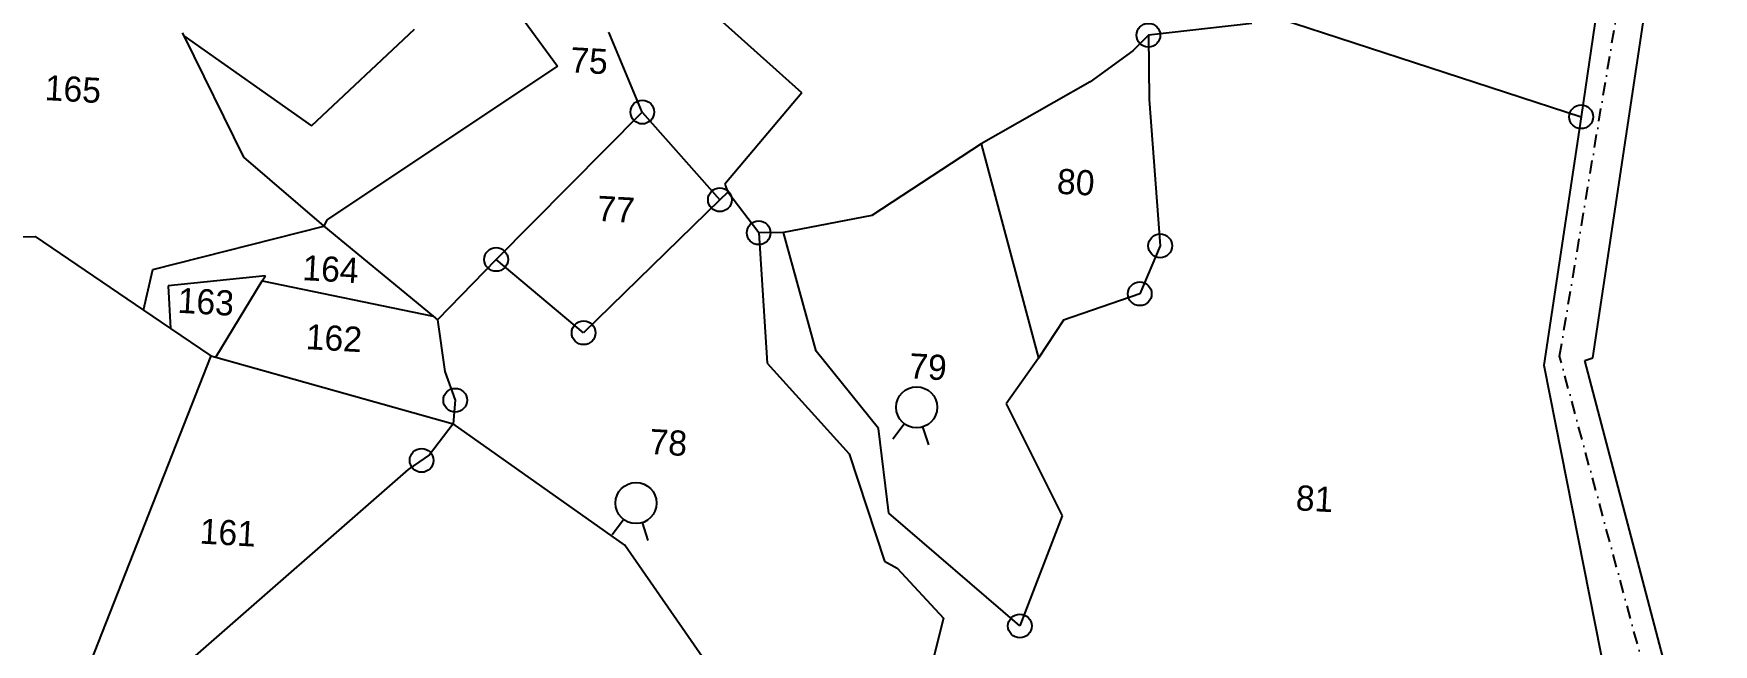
# Model space of a CAD drawing. Header units: metres. Extents: x 291643 to 293224, y 1990052 to 1993088.
# Drawn here: x 292454 to 293094, y 1990528 to 1990761 of the extents above; entities that cross this region are included whole.
import ezdxf
from ezdxf.enums import TextEntityAlignment as Align

# ---------------------------------------------------------------- set-up
doc = ezdxf.new("R2010")
doc.units = ezdxf.units.M
doc.header["$MEASUREMENT"] = 0
doc.linetypes.add('DASHDOT', pattern=[1, 0.5, -0.25, 0, -0.25])
for name, color, linetype in [('POLY_PARCEL', 6, 'Continuous'), ('POLY_WATER', 4, 'Continuous'), ('TEXT_PARCEL', 7, 'Continuous'), ('V_BOUND_STREAM_LINE', 7, 'DASHDOT')]:
    doc.layers.add(name, color=color, linetype=linetype)
doc.styles.add('TEXT_MAP', font='')
doc.styles.get('TEXT_MAP').set_extended_font_data('Kruti Dev 050')

msp = doc.modelspace()

# ---------------------------------------------------------------- linework, layer by layer
for points in [[(292781.43, 1990606.67), (292785.75, 1990612.4)], [(292795.06, 1990604.36), (292792.87, 1990611.19)], [(292674.45, 1990570.14), (292678.77, 1990575.87)], [(292688.08, 1990567.83), (292685.89, 1990574.66)]]:
    msp.add_lwpolyline(points)
for centre, radius in [((292878.82, 1990760.59), 4.53), ((292685.88, 1990731.3), 4.53), ((293043.83, 1990729.51), 4.53), ((292715.46, 1990697.86), 4.53), ((292730.25, 1990685.25), 4.53), ((292630.15, 1990675.07), 4.53), ((292883.33, 1990680.26), 4.53), ((292875.53, 1990661.99), 4.53), ((292663.5, 1990647.09), 4.53), ((292614.56, 1990621.36), 4.53), ((292790.47, 1990618.66), 7.84), ((292601.74, 1990598.42), 4.53), ((292683.49, 1990582.13), 7.84), ((292829.82, 1990535.24), 4.53)]:
    msp.add_circle(centre, radius)
at = {"layer": 'POLY_PARCEL'}
for p, q in [((292746.68, 1990738.63), (292635.95, 1990838.09)), ((292628.65, 1990782.87), (292653.5, 1990748.85)), ((292559.81, 1990726.04), (292599, 1990762.88)), ((292918.29, 1990765.07), (292878.82, 1990760.59)), ((292928.47, 1990767.17), (293043.83, 1990729.51)), ((292510.5, 1990761.57), (292511.06, 1990760.43)), ((292511.06, 1990760.43), (292533.87, 1990714.09)), ((292511.06, 1990760.43), (292559.81, 1990726.04)), ((292685.88, 1990731.3), (292673.16, 1990761.77)), ((292878.82, 1990760.59), (292872.93, 1990754.67)), ((292878.82, 1990760.59), (292879.11, 1990736.12)), ((292872.93, 1990754.67), (292856.6, 1990742.87)), ((292653.5, 1990748.85), (292565.64, 1990690.19)), ((292856.6, 1990742.87), (292815.11, 1990719.11)), ((292746.68, 1990738.63), (292717.29, 1990703.75)), ((292630.15, 1990675.07), (292685.88, 1990731.3)), ((292685.88, 1990731.3), (292715.46, 1990697.86)), ((292879.11, 1990736.12), (292883.33, 1990680.26)), ((292815.11, 1990719.11), (292773.41, 1990691.78)), ((292815.11, 1990719.11), (292836.93, 1990637.36)), ((292533.87, 1990714.09), (292564.45, 1990687.81)), ((292718.43, 1990700.75), (292715.46, 1990697.86)), ((292717.29, 1990703.75), (292718.43, 1990700.75)), ((292730.25, 1990685.25), (292718.43, 1990700.75)), ((292715.46, 1990697.86), (292663.5, 1990647.09)), ((292773.41, 1990691.78), (292739.65, 1990685.38)), ((292499.21, 1990671.27), (292564.45, 1990687.81)), ((292565.64, 1990690.19), (292564.45, 1990687.81)), ((292564.45, 1990687.81), (292606.14, 1990653.45)), ((292739.65, 1990685.38), (292730.25, 1990685.25)), ((292730.25, 1990685.25), (292733.48, 1990635.48)), ((292752.18, 1990640.12), (292739.65, 1990685.38)), ((292386.85, 1990681.98), (292454.45, 1990683.8)), ((292454.45, 1990683.8), (292495.65, 1990655.78)), ((292883.33, 1990680.26), (292875.53, 1990661.99)), ((292630.15, 1990675.07), (292607.81, 1990652.08)), ((292663.5, 1990647.09), (292630.15, 1990675.07)), ((292495.65, 1990655.78), (292499.21, 1990671.27)), ((292542.16, 1990668.84), (292505.06, 1990665.06)), ((292523.31, 1990637.73), (292540.96, 1990666.86)), ((292540.96, 1990666.86), (292542.16, 1990668.84)), ((292540.96, 1990666.86), (292606.14, 1990653.45)), ((292505.06, 1990665.06), (292506.04, 1990648.71)), ((292875.53, 1990661.99), (292846.47, 1990651.9)), ((292495.65, 1990655.78), (292506.04, 1990648.71)), ((292606.14, 1990653.45), (292607.81, 1990652.08)), ((292506.04, 1990648.71), (292521.41, 1990638.26)), ((292607.81, 1990652.08), (292610.61, 1990632.35)), ((292846.47, 1990651.9), (292836.93, 1990637.36)), ((292521.41, 1990638.26), (292465.69, 1990496.87)), ((292521.41, 1990638.26), (292523.31, 1990637.73)), ((292523.31, 1990637.73), (292613.74, 1990612.36)), ((292733.48, 1990635.48), (292764.71, 1990600.88)), ((292775.99, 1990610.63), (292752.18, 1990640.12)), ((292836.93, 1990637.36), (292824.55, 1990619.97)), ((292610.61, 1990632.35), (292614.56, 1990621.36)), ((292614.56, 1990621.36), (292613.74, 1990612.36)), ((292824.55, 1990619.97), (292845.94, 1990577.22)), ((292613.74, 1990612.36), (292604.69, 1990600.48)), ((292679.18, 1990566.12), (292613.74, 1990612.36)), ((292779.86, 1990578.25), (292775.99, 1990610.63)), ((292604.69, 1990600.48), (292596.67, 1990594.9)), ((292764.71, 1990600.88), (292778.16, 1990559.92)), ((292596.67, 1990594.9), (292512.31, 1990521.17)), ((292829.82, 1990535.24), (292779.86, 1990578.25)), ((292845.94, 1990577.22), (292829.82, 1990535.24)), ((292723.2, 1990502.65), (292679.18, 1990566.12)), ((292778.16, 1990559.92), (292783.04, 1990557.29)), ((292783.04, 1990557.29), (292800.73, 1990538.2)), ((292800.73, 1990538.2), (292795.57, 1990518.06))]:
    msp.add_line(p, q, dxfattribs=at)
at = {"layer": 'POLY_WATER'}
for p, q in [((293048.22, 1990637.56), (293094.24, 1990943.59)), ((293065.29, 1990877.22), (293043.83, 1990729.51)), ((293043.83, 1990729.51), (293029.57, 1990634.7)), ((293029.57, 1990634.7), (293060.23, 1990479.78)), ((293045.17, 1990636.54), (293048.22, 1990637.56)), ((293088.01, 1990473.98), (293045.17, 1990636.54))]:
    msp.add_line(p, q, dxfattribs=at)
at = {"layer": 'V_BOUND_STREAM_LINE', "ltscale": 10}
for p, q in [((293035.6, 1990638.11), (293076.98, 1990886.15)), ((293086.32, 1990450.37), (293035.6, 1990638.11))]:
    msp.add_line(p, q, dxfattribs=at)

# ---------------------------------------------------------------- texts
at = {"layer": 'TEXT_PARCEL', "style": 'TEXT_MAP'}
for s, p in [('75', (292665.33, 1990746.09)), ('165', (292468.55, 1990735.28)), ('80', (292850.9, 1990699.77)), ('77', (292675.56, 1990689.42)), ('164', (292566.78, 1990666.61)), ('163', (292519.23, 1990654.15)), ('162', (292568.06, 1990640.29)), ('79', (292794.54, 1990629.33)), ('78', (292695.56, 1990600.45)), ('81', (292941.96, 1990579.03)), ('161', (292527.62, 1990566.1))]:
    msp.add_text(s, height=9.589, rotation=356.76802, dxfattribs=at).set_placement(p, align=Align.CENTER)

doc.saveas('drawing.dxf')
